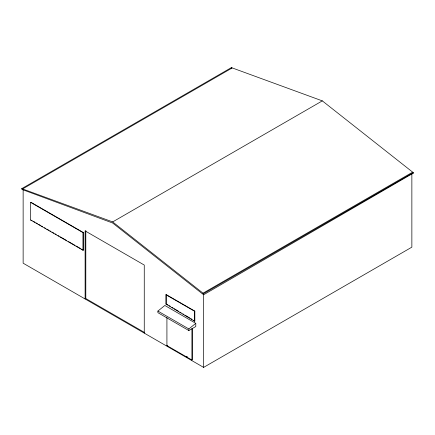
<?xml version="1.0" encoding="UTF-8"?>
<svg xmlns="http://www.w3.org/2000/svg" width="435" height="435" viewBox="0 0 435 435"><rect width="100%" height="100%" fill="white"/><g stroke="black" fill="none" stroke-linecap="round" stroke-linejoin="round"><path stroke-width="0.65" d="M157.894 311.074L164.838 305.462L195.793 323.335L195.793 326.544L188.855 330.551L157.894 312.673L157.894 311.074L188.855 328.947L188.855 330.551M188.855 328.947L195.793 323.335M21.75 188.643L231.382 67.615L322.319 100.876L413.25 172.613L413.25 173.173L203.618 294.767L112.681 223.03L22.446 189.606L21.75 189.203L21.75 188.643L112.681 221.91L203.618 293.647L413.25 172.613M22.446 189.046L232.078 68.012M30.657 202.416L30.939 202.259L83.275 232.475L83.275 250.109L82.998 250.266L30.657 220.05L30.657 202.416L82.998 232.633L83.275 232.475M30.657 220.05L32.114 220.572M112.681 221.91L322.319 100.876M144.366 332.378L85.809 298.568L85.113 298.97L85.113 230.903L144.257 265.046L144.257 333.112M165.952 294.745L166.23 294.587L194.831 311.096L194.831 321.035L194.554 321.199L165.952 304.043L165.952 294.745L194.554 311.259L194.831 311.096M165.952 304.043L166.23 303.886L166.23 294.587M202.922 293.244L412.554 172.211M166.92 317.49L166.92 345.586L167.339 345.346M166.92 345.586L191.911 360.011L192.33 359.772L192.33 328.333M23.137 189.203L23.137 263.186L203.618 367.385L411.863 247.156L411.863 173.734M412.554 172.777L413.25 173.173M33.288 221.246L35.056 222.269M36.23 222.948L37.405 223.623M38.579 224.302L40.346 225.325M41.521 226.004L42.701 226.678M44.462 227.701L45.637 228.38M46.817 229.06L48.579 230.077M49.753 230.757L50.933 231.436M52.108 232.111L53.869 233.133M55.049 233.812L56.224 234.492M57.985 235.509L59.165 236.189M60.34 236.868L66.811 240.604M68.572 241.621L75.043 245.356M76.217 246.036L80.334 248.412M81.514 249.092L83.275 250.109M186.517 356.417L187.681 357.086M166.801 304.228L167.948 304.913M169.09 305.598L170.232 306.283M171.95 307.317L173.092 308.002M174.239 308.687L178.812 311.433M179.959 312.118L181.101 312.803M182.82 313.831L183.961 314.516M185.103 315.206L189.682 317.947M190.824 318.637L191.971 319.323M193.684 320.35L194.831 321.035M231.382 67.615L231.382 68.175M203.618 293.647L203.618 367.385M194.554 311.259L194.554 321.199M191.911 328.572L191.911 360.011M85.809 230.501L85.809 298.568M82.998 232.633L82.998 250.266"/></g></svg>
